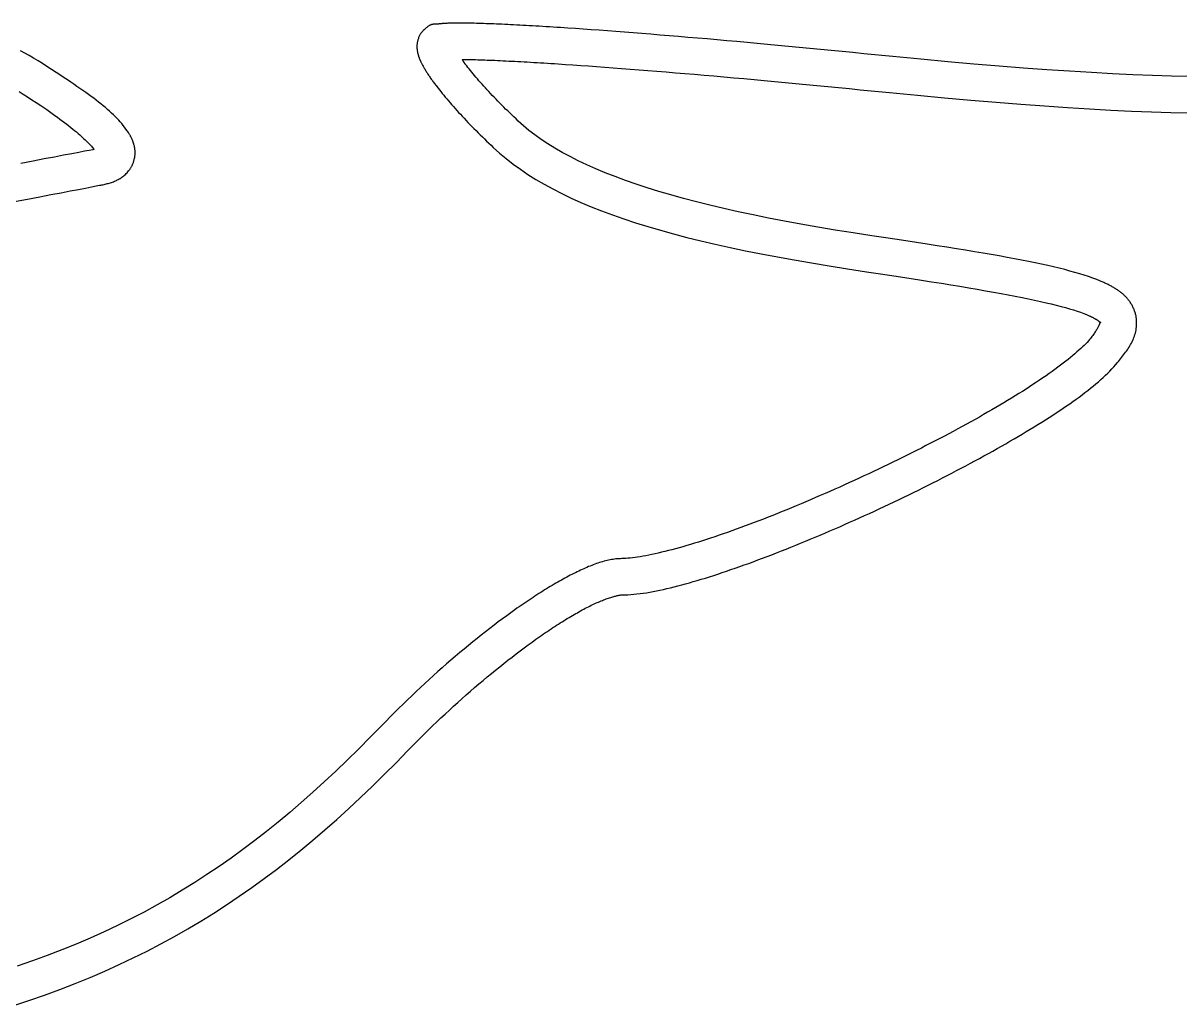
# Model space of a CAD drawing. Extents: x 0 to 745, y 0 to 539.
# Drawn here: x 274.39 to 299.9, y 362.53 to 384.21 of the extents above; entities that cross this region are included whole.
import ezdxf

# ---------------------------------------------------------------- set-up
doc = ezdxf.new("R2010")
doc.units = 0
doc.layers.get('0').update_dxf_attribs({"linetype": 'CONTINUOUS'})

msp = doc.modelspace()

# ---------------------------------------------------------------- linework, layer by layer
at = {"color": 7}
for points in [[(283.722, 384.202), (283.714, 384.201), (283.707, 384.201), (283.699, 384.2), (283.692, 384.2), (283.685, 384.2), (283.677, 384.199), (283.67, 384.199), (283.663, 384.198), (283.656, 384.198), (283.649, 384.197), (283.642, 384.197), (283.635, 384.196), (283.628, 384.196), (283.621, 384.195), (283.614, 384.195), (283.608, 384.194), (283.601, 384.194), (283.594, 384.193), (283.588, 384.193), (283.581, 384.192), (283.574, 384.191), (283.568, 384.191), (283.561, 384.19), (283.555, 384.189), (283.548, 384.188), (283.542, 384.187), (283.535, 384.187), (283.529, 384.186), (283.522, 384.185), (283.516, 384.184), (283.509, 384.183)], [(284.337, 384.203), (284.313, 384.204), (284.289, 384.204), (284.265, 384.205), (284.242, 384.205), (284.219, 384.206), (284.196, 384.206), (284.173, 384.206), (284.151, 384.207), (284.129, 384.207), (284.107, 384.207), (284.086, 384.207), (284.065, 384.207), (284.044, 384.207), (284.024, 384.207), (284.004, 384.207), (283.984, 384.207), (283.964, 384.207), (283.945, 384.207), (283.926, 384.207), (283.908, 384.207), (283.889, 384.206), (283.871, 384.206), (283.853, 384.206), (283.836, 384.205), (283.819, 384.205), (283.802, 384.205), (283.785, 384.204), (283.769, 384.203), (283.753, 384.203), (283.737, 384.202), (283.722, 384.202)], [(286.403, 384.097), (286.321, 384.102), (286.24, 384.108), (286.159, 384.113), (286.08, 384.118), (286.001, 384.123), (285.924, 384.128), (285.848, 384.132), (285.772, 384.137), (285.698, 384.141), (285.625, 384.146), (285.552, 384.15), (285.481, 384.154), (285.411, 384.158), (285.342, 384.162), (285.274, 384.165), (285.207, 384.169), (285.141, 384.172), (285.076, 384.175), (285.012, 384.178), (284.95, 384.181), (284.888, 384.184), (284.828, 384.186), (284.769, 384.189), (284.711, 384.191), (284.654, 384.193), (284.598, 384.195), (284.544, 384.197), (284.49, 384.199), (284.438, 384.2), (284.387, 384.202), (284.337, 384.203)], [(283.214, 384.045), (283.201, 384.032), (283.189, 384.018), (283.177, 384.004), (283.167, 383.99), (283.157, 383.976), (283.147, 383.961), (283.139, 383.946), (283.131, 383.932), (283.123, 383.917), (283.116, 383.902), (283.11, 383.887), (283.105, 383.872), (283.099, 383.857), (283.095, 383.842), (283.091, 383.827), (283.087, 383.812), (283.084, 383.798), (283.081, 383.783), (283.079, 383.769), (283.077, 383.754), (283.076, 383.74), (283.075, 383.726), (283.074, 383.713), (283.073, 383.7), (283.073, 383.686), (283.074, 383.674), (283.074, 383.661), (283.075, 383.649), (283.076, 383.638), (283.077, 383.626), (283.078, 383.616)], [(283.509, 384.183), (283.503, 384.182), (283.497, 384.181), (283.49, 384.181), (283.484, 384.181), (283.478, 384.181), (283.471, 384.181), (283.465, 384.182), (283.458, 384.182), (283.452, 384.182), (283.445, 384.182), (283.438, 384.181), (283.43, 384.181), (283.423, 384.18), (283.415, 384.179), (283.407, 384.177), (283.399, 384.175), (283.39, 384.173), (283.381, 384.169), (283.371, 384.165), (283.361, 384.161), (283.351, 384.155), (283.34, 384.149), (283.328, 384.142), (283.316, 384.134), (283.304, 384.125), (283.29, 384.114), (283.276, 384.103), (283.262, 384.091), (283.247, 384.077), (283.231, 384.062), (283.214, 384.045)], [(292.933, 383.533), (292.691, 383.557), (292.45, 383.581), (292.21, 383.605), (291.973, 383.628), (291.736, 383.651), (291.501, 383.673), (291.268, 383.695), (291.037, 383.717), (290.808, 383.738), (290.58, 383.759), (290.355, 383.78), (290.132, 383.8), (289.911, 383.819), (289.692, 383.839), (289.476, 383.858), (289.262, 383.876), (289.051, 383.894), (288.842, 383.911), (288.636, 383.929), (288.432, 383.945), (288.232, 383.961), (288.035, 383.977), (287.84, 383.992), (287.649, 384.007), (287.461, 384.021), (287.276, 384.035), (287.094, 384.049), (286.916, 384.061), (286.741, 384.074), (286.57, 384.086), (286.403, 384.097)], [(275.22, 383.053), (275.117, 383.122), (275.015, 383.188), (274.914, 383.253), (274.815, 383.316), (274.717, 383.377), (274.619, 383.435), (274.522, 383.492), (274.425, 383.547), (274.328, 383.599)], [(283.078, 383.616), (283.08, 383.605), (283.081, 383.595), (283.083, 383.585), (283.085, 383.575), (283.087, 383.565), (283.089, 383.555), (283.091, 383.546), (283.093, 383.536), (283.096, 383.527), (283.098, 383.518), (283.101, 383.509), (283.103, 383.5), (283.106, 383.491), (283.109, 383.482), (283.112, 383.473), (283.115, 383.465), (283.118, 383.456), (283.121, 383.448), (283.124, 383.44), (283.127, 383.431), (283.131, 383.423), (283.134, 383.415), (283.138, 383.407), (283.141, 383.399), (283.145, 383.391), (283.148, 383.382), (283.152, 383.374), (283.156, 383.366), (283.16, 383.358), (283.163, 383.35), (283.167, 383.342)], [(300.115, 383.029), (299.713, 383.038), (299.296, 383.051), (298.863, 383.068), (298.415, 383.09), (297.949, 383.115), (297.467, 383.145), (296.967, 383.179), (296.449, 383.217), (295.913, 383.259), (295.357, 383.305), (294.782, 383.356), (294.186, 383.411), (293.57, 383.47), (292.933, 383.533)], [(283.167, 383.342), (283.175, 383.326), (283.183, 383.31), (283.191, 383.294), (283.2, 383.277), (283.208, 383.261), (283.217, 383.245), (283.226, 383.229), (283.236, 383.212), (283.245, 383.196), (283.255, 383.179), (283.265, 383.163), (283.275, 383.146), (283.286, 383.129), (283.297, 383.112), (283.307, 383.096), (283.318, 383.079), (283.33, 383.062), (283.341, 383.044), (283.353, 383.027), (283.365, 383.01), (283.377, 382.992), (283.39, 382.975), (283.402, 382.957), (283.415, 382.939), (283.428, 382.921), (283.441, 382.903), (283.455, 382.885), (283.469, 382.867), (283.482, 382.848), (283.497, 382.83), (283.511, 382.811)], [(284.075, 383.403), (284.083, 383.403), (284.091, 383.403), (284.099, 383.403), (284.106, 383.403), (284.114, 383.403), (284.121, 383.403), (284.128, 383.403), (284.136, 383.403), (284.143, 383.403), (284.15, 383.403), (284.157, 383.403), (284.164, 383.404), (284.171, 383.404), (284.178, 383.404), (284.185, 383.404), (284.192, 383.404), (284.199, 383.404), (284.206, 383.404), (284.214, 383.404), (284.221, 383.404), (284.229, 383.404), (284.237, 383.404), (284.245, 383.404), (284.253, 383.404), (284.261, 383.404), (284.27, 383.404), (284.279, 383.404), (284.288, 383.404), (284.297, 383.403), (284.307, 383.403), (284.317, 383.403)], [(284.145, 383.297), (284.142, 383.301), (284.139, 383.305), (284.136, 383.309), (284.133, 383.313), (284.13, 383.317), (284.128, 383.321), (284.125, 383.324), (284.123, 383.328), (284.121, 383.331), (284.119, 383.334), (284.117, 383.338), (284.115, 383.341), (284.113, 383.344), (284.111, 383.347), (284.109, 383.35), (284.107, 383.353), (284.105, 383.356), (284.103, 383.359), (284.101, 383.362), (284.1, 383.365), (284.098, 383.368), (284.096, 383.371), (284.094, 383.375), (284.092, 383.378), (284.09, 383.381), (284.088, 383.384), (284.085, 383.388), (284.083, 383.392), (284.08, 383.395), (284.078, 383.399), (284.075, 383.403)], [(285.306, 382.048), (285.259, 382.093), (285.213, 382.137), (285.166, 382.181), (285.121, 382.226), (285.076, 382.27), (285.031, 382.313), (284.987, 382.357), (284.944, 382.401), (284.901, 382.444), (284.859, 382.487), (284.818, 382.53), (284.777, 382.572), (284.737, 382.614), (284.697, 382.656), (284.658, 382.698), (284.62, 382.739), (284.583, 382.779), (284.546, 382.82), (284.511, 382.86), (284.476, 382.899), (284.441, 382.938), (284.408, 382.977), (284.375, 383.014), (284.343, 383.052), (284.312, 383.089), (284.282, 383.125), (284.253, 383.161), (284.225, 383.196), (284.197, 383.23), (284.171, 383.264), (284.145, 383.297)], [(284.317, 383.403), (284.365, 383.402), (284.414, 383.4), (284.464, 383.399), (284.516, 383.397), (284.569, 383.395), (284.623, 383.393), (284.679, 383.391), (284.735, 383.389), (284.793, 383.387), (284.852, 383.384), (284.912, 383.381), (284.974, 383.379), (285.036, 383.376), (285.1, 383.372), (285.165, 383.369), (285.231, 383.366), (285.298, 383.362), (285.367, 383.359), (285.436, 383.355), (285.507, 383.351), (285.578, 383.347), (285.651, 383.342), (285.724, 383.338), (285.799, 383.334), (285.875, 383.329), (285.952, 383.324), (286.029, 383.319), (286.108, 383.314), (286.188, 383.309), (286.268, 383.304), (286.35, 383.298)], [(286.35, 383.298), (286.516, 383.287), (286.686, 383.275), (286.859, 383.263), (287.036, 383.25), (287.217, 383.237), (287.401, 383.223), (287.588, 383.209), (287.778, 383.195), (287.972, 383.179), (288.168, 383.164), (288.368, 383.148), (288.57, 383.131), (288.775, 383.114), (288.983, 383.097), (289.194, 383.079), (289.407, 383.061), (289.622, 383.042), (289.84, 383.023), (290.061, 383.003), (290.283, 382.983), (290.508, 382.963), (290.735, 382.942), (290.963, 382.921), (291.194, 382.899), (291.426, 382.877), (291.66, 382.855), (291.896, 382.832), (292.133, 382.809), (292.372, 382.785), (292.612, 382.762), (292.853, 382.737)], [(276.736, 381.752), (276.711, 381.792), (276.685, 381.832), (276.657, 381.872), (276.628, 381.912), (276.597, 381.951), (276.565, 381.99), (276.531, 382.03), (276.496, 382.069), (276.459, 382.108), (276.42, 382.147), (276.38, 382.186), (276.339, 382.225), (276.295, 382.265), (276.25, 382.304), (276.204, 382.344), (276.155, 382.384), (276.105, 382.425), (276.053, 382.466), (276, 382.507), (275.945, 382.549), (275.888, 382.591), (275.829, 382.634), (275.769, 382.677), (275.707, 382.722), (275.643, 382.766), (275.577, 382.812), (275.509, 382.859), (275.44, 382.906), (275.368, 382.954), (275.295, 383.003), (275.22, 383.053)], [(274.304, 382.698), (274.393, 382.641), (274.485, 382.581), (274.579, 382.519), (274.677, 382.455), (274.778, 382.388)], [(283.511, 382.811), (283.54, 382.773), (283.57, 382.735), (283.601, 382.696), (283.633, 382.656), (283.666, 382.616), (283.699, 382.576), (283.733, 382.535), (283.768, 382.494), (283.804, 382.453), (283.84, 382.411), (283.878, 382.368), (283.915, 382.326), (283.954, 382.283), (283.993, 382.239), (284.033, 382.196), (284.074, 382.152), (284.116, 382.108), (284.158, 382.063), (284.2, 382.018), (284.244, 381.973), (284.288, 381.928), (284.332, 381.882), (284.377, 381.837), (284.423, 381.791), (284.47, 381.745), (284.517, 381.699), (284.564, 381.652), (284.612, 381.606), (284.661, 381.559), (284.71, 381.512), (284.759, 381.466)], [(292.853, 382.737), (293.493, 382.674), (294.112, 382.615), (294.711, 382.559), (295.29, 382.508), (295.85, 382.461), (296.391, 382.418), (296.914, 382.38), (297.42, 382.345), (297.908, 382.315), (298.379, 382.289), (298.835, 382.267), (299.275, 382.249), (299.7, 382.236), (300.11, 382.226)], [(274.778, 382.388), (274.845, 382.343), (274.909, 382.299), (274.971, 382.256), (275.032, 382.214), (275.09, 382.172), (275.146, 382.132), (275.2, 382.092), (275.252, 382.053), (275.302, 382.015), (275.351, 381.978), (275.397, 381.942), (275.441, 381.906), (275.484, 381.872), (275.525, 381.838), (275.564, 381.806), (275.601, 381.774), (275.636, 381.743), (275.669, 381.714), (275.701, 381.685), (275.731, 381.657), (275.759, 381.631), (275.786, 381.605), (275.811, 381.58), (275.834, 381.557), (275.856, 381.534), (275.876, 381.513), (275.894, 381.492), (275.911, 381.473), (275.927, 381.455), (275.941, 381.438), (275.953, 381.422)], [(293.105, 379.517), (292.696, 379.579), (292.298, 379.643), (291.913, 379.707), (291.539, 379.773), (291.177, 379.84), (290.826, 379.907), (290.486, 379.977), (290.158, 380.047), (289.84, 380.118), (289.533, 380.191), (289.237, 380.265), (288.951, 380.341), (288.675, 380.417), (288.409, 380.496), (288.154, 380.575), (287.908, 380.656), (287.672, 380.738), (287.446, 380.822), (287.229, 380.907), (287.021, 380.993), (286.823, 381.081), (286.633, 381.171), (286.452, 381.262), (286.28, 381.355), (286.117, 381.449), (285.962, 381.545), (285.815, 381.642), (285.676, 381.741), (285.545, 381.842), (285.422, 381.944), (285.306, 382.048)], [(276.858, 381.388), (276.857, 381.401), (276.855, 381.415), (276.854, 381.428), (276.852, 381.441), (276.85, 381.454), (276.848, 381.467), (276.845, 381.48), (276.843, 381.492), (276.84, 381.505), (276.837, 381.517), (276.834, 381.529), (276.83, 381.542), (276.826, 381.554), (276.823, 381.565), (276.819, 381.577), (276.814, 381.589), (276.81, 381.6), (276.806, 381.612), (276.801, 381.623), (276.796, 381.634), (276.791, 381.646), (276.786, 381.657), (276.781, 381.667), (276.776, 381.678), (276.77, 381.689), (276.765, 381.7), (276.759, 381.71), (276.754, 381.721), (276.748, 381.731), (276.742, 381.741), (276.736, 381.752)], [(275.923, 381.415), (275.847, 381.401), (275.743, 381.381), (275.614, 381.356), (275.46, 381.327), (275.282, 381.292), (275.08, 381.254), (274.855, 381.211), (274.609, 381.164), (274.341, 381.113)], [(275.953, 381.422), (275.951, 381.421), (275.949, 381.421), (275.948, 381.42), (275.947, 381.42), (275.946, 381.42), (275.945, 381.419), (275.944, 381.419), (275.943, 381.419), (275.943, 381.419), (275.942, 381.419), (275.942, 381.419), (275.942, 381.419), (275.941, 381.418), (275.941, 381.418), (275.941, 381.418), (275.941, 381.418), (275.941, 381.418), (275.94, 381.418), (275.94, 381.418), (275.939, 381.418), (275.939, 381.418), (275.938, 381.418), (275.937, 381.418), (275.936, 381.418), (275.935, 381.418), (275.934, 381.417), (275.932, 381.417), (275.931, 381.417), (275.928, 381.416), (275.926, 381.416), (275.923, 381.415)], [(284.759, 381.466), (284.898, 381.34), (285.043, 381.219), (285.196, 381.1), (285.355, 380.984), (285.523, 380.871), (285.698, 380.761), (285.88, 380.654), (286.071, 380.55), (286.269, 380.448), (286.476, 380.349), (286.691, 380.252), (286.915, 380.158), (287.147, 380.066), (287.389, 379.977), (287.639, 379.889), (287.898, 379.804), (288.167, 379.721), (288.445, 379.639), (288.732, 379.56), (289.03, 379.482), (289.337, 379.406), (289.654, 379.332), (289.981, 379.259), (290.319, 379.188), (290.667, 379.118), (291.026, 379.05), (291.396, 378.983), (291.777, 378.917), (292.168, 378.852), (292.571, 378.788), (292.986, 378.725)], [(276.733, 380.97), (276.741, 380.982), (276.749, 380.993), (276.757, 381.005), (276.764, 381.017), (276.772, 381.029), (276.779, 381.042), (276.785, 381.054), (276.792, 381.067), (276.798, 381.08), (276.804, 381.093), (276.809, 381.107), (276.815, 381.12), (276.82, 381.134), (276.825, 381.148), (276.829, 381.162), (276.833, 381.176), (276.837, 381.19), (276.841, 381.204), (276.844, 381.218), (276.847, 381.233), (276.85, 381.247), (276.852, 381.261), (276.854, 381.275), (276.856, 381.29), (276.857, 381.304), (276.858, 381.318), (276.859, 381.332), (276.859, 381.346), (276.859, 381.36), (276.858, 381.374), (276.858, 381.388)], [(276.076, 380.63), (276.101, 380.634), (276.125, 380.639), (276.149, 380.644), (276.173, 380.65), (276.197, 380.655), (276.22, 380.661), (276.244, 380.667), (276.267, 380.673), (276.29, 380.68), (276.313, 380.687), (276.335, 380.694), (276.358, 380.702), (276.38, 380.71), (276.402, 380.719), (276.424, 380.728), (276.445, 380.738), (276.466, 380.748), (276.487, 380.759), (276.508, 380.77), (276.528, 380.783), (276.548, 380.796), (276.568, 380.809), (276.588, 380.824), (276.607, 380.839), (276.626, 380.855), (276.645, 380.872), (276.663, 380.89), (276.681, 380.908), (276.698, 380.928), (276.716, 380.949), (276.733, 380.97)], [(274.198, 380.271), (274.486, 380.326), (274.754, 380.377), (275.001, 380.424), (275.226, 380.467), (275.429, 380.506), (275.608, 380.54), (275.763, 380.569), (275.894, 380.594), (275.998, 380.615), (276.076, 380.63)], [(298.148, 378.517), (298.066, 378.55), (297.979, 378.583), (297.888, 378.615), (297.792, 378.647), (297.692, 378.678), (297.587, 378.709), (297.477, 378.739), (297.362, 378.77), (297.242, 378.8), (297.117, 378.83), (296.987, 378.86), (296.851, 378.89), (296.71, 378.92), (296.563, 378.95), (296.411, 378.98), (296.252, 379.01), (296.088, 379.041), (295.918, 379.072), (295.741, 379.103), (295.559, 379.134), (295.369, 379.166), (295.174, 379.198), (294.972, 379.231), (294.763, 379.264), (294.547, 379.298), (294.325, 379.333), (294.095, 379.368), (293.859, 379.404), (293.615, 379.441), (293.363, 379.478), (293.105, 379.517)], [(292.986, 378.725), (293.244, 378.686), (293.495, 378.649), (293.738, 378.611), (293.975, 378.575), (294.204, 378.539), (294.426, 378.504), (294.641, 378.469), (294.849, 378.435), (295.051, 378.402), (295.245, 378.369), (295.433, 378.337), (295.614, 378.305), (295.788, 378.274), (295.956, 378.243), (296.117, 378.213), (296.271, 378.183), (296.419, 378.153), (296.561, 378.124), (296.696, 378.096), (296.825, 378.068), (296.948, 378.04), (297.064, 378.012), (297.175, 377.985), (297.279, 377.958), (297.377, 377.932), (297.469, 377.906), (297.555, 377.88), (297.636, 377.854), (297.71, 377.829), (297.779, 377.803), (297.842, 377.778)], [(298.669, 378.208), (298.655, 378.22), (298.641, 378.233), (298.627, 378.245), (298.612, 378.256), (298.598, 378.268), (298.583, 378.279), (298.568, 378.291), (298.553, 378.302), (298.538, 378.313), (298.522, 378.323), (298.506, 378.334), (298.491, 378.344), (298.474, 378.354), (298.458, 378.364), (298.442, 378.374), (298.425, 378.384), (298.408, 378.393), (298.391, 378.403), (298.373, 378.412), (298.356, 378.421), (298.338, 378.431), (298.32, 378.44), (298.302, 378.448), (298.284, 378.457), (298.265, 378.466), (298.246, 378.475), (298.227, 378.483), (298.208, 378.492), (298.188, 378.5), (298.168, 378.509), (298.148, 378.517)], [(298.942, 377.69), (298.94, 377.71), (298.937, 377.729), (298.934, 377.748), (298.93, 377.767), (298.925, 377.785), (298.92, 377.804), (298.915, 377.823), (298.909, 377.841), (298.903, 377.859), (298.896, 377.878), (298.889, 377.896), (298.881, 377.913), (298.873, 377.931), (298.864, 377.949), (298.856, 377.966), (298.846, 377.983), (298.837, 378), (298.827, 378.016), (298.816, 378.033), (298.805, 378.049), (298.794, 378.065), (298.783, 378.08), (298.771, 378.096), (298.759, 378.111), (298.747, 378.126), (298.735, 378.14), (298.722, 378.154), (298.709, 378.168), (298.696, 378.182), (298.682, 378.195), (298.669, 378.208)], [(297.842, 377.778), (297.857, 377.772), (297.871, 377.766), (297.886, 377.759), (297.899, 377.753), (297.913, 377.747), (297.926, 377.741), (297.938, 377.735), (297.95, 377.729), (297.962, 377.723), (297.973, 377.718), (297.985, 377.712), (297.995, 377.706), (298.006, 377.701), (298.015, 377.695), (298.025, 377.69), (298.034, 377.684), (298.043, 377.679), (298.051, 377.674), (298.059, 377.669), (298.067, 377.664), (298.075, 377.659), (298.082, 377.655), (298.088, 377.65), (298.094, 377.646), (298.1, 377.641), (298.106, 377.637), (298.111, 377.633), (298.116, 377.629), (298.12, 377.626), (298.124, 377.622), (298.128, 377.619)], [(298.147, 377.608), (298.147, 377.609), (298.146, 377.609), (298.145, 377.608), (298.144, 377.607), (298.143, 377.604), (298.141, 377.6), (298.139, 377.595), (298.137, 377.589), (298.134, 377.582), (298.13, 377.575), (298.126, 377.566), (298.122, 377.557), (298.117, 377.546), (298.112, 377.535), (298.106, 377.523), (298.099, 377.51), (298.092, 377.496), (298.084, 377.482), (298.075, 377.467), (298.066, 377.45), (298.056, 377.434), (298.045, 377.416), (298.033, 377.398), (298.021, 377.379), (298.007, 377.359), (297.993, 377.339), (297.978, 377.318), (297.962, 377.296), (297.945, 377.274), (297.927, 377.251), (297.908, 377.228)], [(298.128, 377.619), (298.131, 377.616), (298.135, 377.613), (298.137, 377.61), (298.14, 377.608), (298.142, 377.606), (298.144, 377.604), (298.146, 377.602), (298.147, 377.601), (298.148, 377.6), (298.149, 377.599), (298.15, 377.598), (298.151, 377.598), (298.151, 377.597), (298.151, 377.597), (298.152, 377.597), (298.152, 377.597), (298.152, 377.597), (298.151, 377.598), (298.151, 377.598), (298.151, 377.599), (298.15, 377.599), (298.15, 377.6), (298.15, 377.601), (298.149, 377.601), (298.149, 377.602), (298.148, 377.603), (298.148, 377.604), (298.148, 377.605), (298.147, 377.606), (298.147, 377.607), (298.147, 377.608)], [(298.523, 376.719), (298.547, 376.747), (298.57, 376.775), (298.593, 376.804), (298.616, 376.832), (298.638, 376.86), (298.66, 376.889), (298.681, 376.917), (298.702, 376.946), (298.723, 376.974), (298.743, 377.003), (298.762, 377.032), (298.78, 377.061), (298.798, 377.091), (298.815, 377.121), (298.832, 377.151), (298.847, 377.181), (298.861, 377.212), (298.875, 377.243), (298.888, 377.274), (298.899, 377.306), (298.909, 377.338), (298.919, 377.371), (298.927, 377.404), (298.933, 377.438), (298.939, 377.472), (298.943, 377.507), (298.946, 377.542), (298.947, 377.578), (298.947, 377.615), (298.945, 377.652), (298.942, 377.69)], [(297.908, 377.228), (297.882, 377.198), (297.854, 377.166), (297.823, 377.134), (297.789, 377.1), (297.753, 377.065), (297.715, 377.029), (297.674, 376.992), (297.631, 376.954), (297.586, 376.914), (297.538, 376.874), (297.488, 376.833), (297.436, 376.791), (297.382, 376.749), (297.326, 376.705), (297.267, 376.661), (297.207, 376.616), (297.145, 376.57), (297.081, 376.524), (297.015, 376.477), (296.948, 376.429), (296.878, 376.381), (296.807, 376.333), (296.735, 376.284), (296.66, 376.235), (296.585, 376.185), (296.507, 376.135), (296.429, 376.085), (296.348, 376.034), (296.267, 375.983), (296.184, 375.932), (296.1, 375.881)], [(296.513, 375.197), (296.6, 375.25), (296.686, 375.302), (296.77, 375.354), (296.854, 375.406), (296.936, 375.458), (297.016, 375.509), (297.096, 375.56), (297.174, 375.611), (297.25, 375.662), (297.325, 375.712), (297.398, 375.762), (297.47, 375.812), (297.541, 375.861), (297.61, 375.911), (297.677, 375.96), (297.743, 376.008), (297.807, 376.057), (297.87, 376.105), (297.931, 376.154), (297.99, 376.202), (298.047, 376.25), (298.103, 376.297), (298.157, 376.345), (298.209, 376.392), (298.26, 376.439), (298.308, 376.486), (298.355, 376.533), (298.4, 376.579), (298.443, 376.626), (298.484, 376.672), (298.523, 376.719)], [(296.1, 375.881), (296.015, 375.83), (295.928, 375.779), (295.84, 375.727), (295.751, 375.675), (295.661, 375.623), (295.57, 375.571), (295.478, 375.519), (295.384, 375.466), (295.29, 375.414), (295.195, 375.361), (295.099, 375.308), (295.002, 375.256), (294.904, 375.203), (294.805, 375.15), (294.706, 375.097), (294.606, 375.045), (294.505, 374.992), (294.403, 374.939), (294.301, 374.887), (294.199, 374.834), (294.095, 374.782), (293.992, 374.73), (293.887, 374.678), (293.783, 374.626), (293.678, 374.574), (293.572, 374.523), (293.466, 374.471), (293.36, 374.42), (293.254, 374.37), (293.147, 374.319), (293.041, 374.269)], [(293.38, 373.545), (293.489, 373.596), (293.597, 373.648), (293.706, 373.7), (293.814, 373.752), (293.921, 373.804), (294.029, 373.856), (294.136, 373.909), (294.243, 373.962), (294.349, 374.015), (294.455, 374.068), (294.56, 374.122), (294.665, 374.175), (294.77, 374.229), (294.873, 374.283), (294.976, 374.337), (295.079, 374.39), (295.18, 374.444), (295.281, 374.498), (295.382, 374.552), (295.481, 374.606), (295.58, 374.66), (295.677, 374.714), (295.774, 374.768), (295.87, 374.822), (295.965, 374.876), (296.059, 374.93), (296.152, 374.983), (296.244, 375.037), (296.334, 375.09), (296.424, 375.144), (296.513, 375.197)], [(293.041, 374.269), (292.934, 374.219), (292.827, 374.169), (292.719, 374.12), (292.612, 374.071), (292.505, 374.022), (292.398, 373.974), (292.291, 373.926), (292.184, 373.879), (292.077, 373.832), (291.97, 373.786), (291.863, 373.74), (291.757, 373.694), (291.651, 373.649), (291.545, 373.604), (291.44, 373.56), (291.335, 373.517), (291.23, 373.474), (291.126, 373.432), (291.023, 373.39), (290.92, 373.349), (290.817, 373.309), (290.715, 373.269), (290.614, 373.23), (290.513, 373.191), (290.413, 373.153), (290.314, 373.116), (290.216, 373.08), (290.118, 373.044), (290.022, 373.009), (289.926, 372.975), (289.831, 372.942)], [(290.095, 372.186), (290.194, 372.22), (290.293, 372.255), (290.392, 372.291), (290.493, 372.328), (290.594, 372.366), (290.696, 372.404), (290.799, 372.443), (290.902, 372.482), (291.006, 372.523), (291.111, 372.564), (291.216, 372.605), (291.321, 372.647), (291.427, 372.69), (291.534, 372.733), (291.641, 372.777), (291.748, 372.822), (291.856, 372.867), (291.964, 372.912), (292.072, 372.959), (292.18, 373.005), (292.289, 373.052), (292.398, 373.1), (292.507, 373.148), (292.616, 373.196), (292.725, 373.245), (292.834, 373.294), (292.943, 373.343), (293.052, 373.393), (293.162, 373.444), (293.271, 373.494), (293.38, 373.545)], [(289.831, 372.942), (289.737, 372.91), (289.644, 372.878), (289.552, 372.847), (289.461, 372.818), (289.371, 372.789), (289.282, 372.761), (289.195, 372.734), (289.108, 372.708), (289.023, 372.683), (288.939, 372.658), (288.857, 372.635), (288.776, 372.613), (288.697, 372.592), (288.619, 372.572), (288.543, 372.553), (288.469, 372.535), (288.396, 372.517), (288.325, 372.501), (288.256, 372.487), (288.189, 372.473), (288.124, 372.46), (288.061, 372.448), (288, 372.438), (287.941, 372.428), (287.885, 372.42), (287.831, 372.413), (287.779, 372.407), (287.729, 372.402), (287.682, 372.399), (287.637, 372.396), (287.595, 372.395)], [(287.595, 372.395), (287.562, 372.394), (287.53, 372.393), (287.497, 372.39), (287.464, 372.387), (287.431, 372.383), (287.399, 372.379), (287.366, 372.374), (287.333, 372.368), (287.3, 372.361), (287.267, 372.354), (287.234, 372.346), (287.2, 372.337), (287.167, 372.328), (287.133, 372.318), (287.1, 372.307), (287.066, 372.296), (287.032, 372.285), (286.998, 372.272), (286.963, 372.259), (286.929, 372.246), (286.894, 372.232), (286.859, 372.218), (286.824, 372.203), (286.788, 372.187), (286.752, 372.171), (286.716, 372.155), (286.68, 372.138), (286.643, 372.12), (286.606, 372.103), (286.569, 372.084), (286.531, 372.066)], [(286.531, 372.066), (286.493, 372.046), (286.455, 372.027), (286.416, 372.007), (286.378, 371.986), (286.338, 371.965), (286.299, 371.944), (286.259, 371.922), (286.219, 371.899), (286.179, 371.877), (286.139, 371.853), (286.098, 371.829), (286.057, 371.805), (286.016, 371.781), (285.974, 371.756), (285.933, 371.73), (285.891, 371.704), (285.849, 371.678), (285.806, 371.651), (285.764, 371.624), (285.721, 371.596), (285.678, 371.568), (285.634, 371.54), (285.591, 371.511), (285.547, 371.482), (285.503, 371.453), (285.459, 371.423), (285.415, 371.392), (285.37, 371.362), (285.326, 371.33), (285.281, 371.299), (285.236, 371.267)], [(287.605, 371.595), (287.666, 371.597), (287.729, 371.6), (287.794, 371.604), (287.859, 371.609), (287.926, 371.616), (287.995, 371.624), (288.064, 371.634), (288.135, 371.644), (288.208, 371.656), (288.281, 371.669), (288.356, 371.683), (288.432, 371.699), (288.509, 371.715), (288.587, 371.733), (288.667, 371.752), (288.748, 371.772), (288.83, 371.793), (288.913, 371.815), (288.997, 371.838), (289.083, 371.862), (289.17, 371.887), (289.257, 371.913), (289.346, 371.939), (289.436, 371.967), (289.527, 371.996), (289.619, 372.025), (289.712, 372.056), (289.807, 372.087), (289.902, 372.119), (289.998, 372.152), (290.095, 372.186)], [(286.888, 371.35), (286.92, 371.366), (286.952, 371.381), (286.984, 371.396), (287.015, 371.411), (287.046, 371.424), (287.076, 371.437), (287.106, 371.45), (287.135, 371.462), (287.164, 371.474), (287.192, 371.485), (287.219, 371.495), (287.246, 371.505), (287.273, 371.514), (287.298, 371.523), (287.323, 371.531), (287.347, 371.539), (287.37, 371.546), (287.393, 371.553), (287.415, 371.559), (287.435, 371.565), (287.456, 371.57), (287.475, 371.575), (287.493, 371.579), (287.51, 371.583), (287.527, 371.586), (287.542, 371.589), (287.557, 371.591), (287.57, 371.593), (287.583, 371.594), (287.594, 371.595), (287.605, 371.595)], [(285.236, 371.267), (285.145, 371.202), (285.054, 371.136), (284.962, 371.069), (284.869, 371), (284.776, 370.929), (284.683, 370.857), (284.589, 370.784), (284.494, 370.71), (284.4, 370.635), (284.304, 370.558), (284.209, 370.48), (284.113, 370.401), (284.017, 370.321), (283.921, 370.239), (283.825, 370.157), (283.728, 370.073), (283.632, 369.989), (283.536, 369.904), (283.439, 369.817), (283.343, 369.73), (283.247, 369.642), (283.151, 369.553), (283.055, 369.463), (282.959, 369.372), (282.864, 369.281), (282.769, 369.188), (282.674, 369.095), (282.58, 369.002), (282.486, 368.908), (282.393, 368.813), (282.3, 368.717)], [(285.698, 370.615), (285.741, 370.646), (285.784, 370.675), (285.826, 370.705), (285.868, 370.734), (285.91, 370.762), (285.951, 370.79), (285.992, 370.818), (286.033, 370.846), (286.074, 370.873), (286.115, 370.899), (286.155, 370.925), (286.195, 370.951), (286.234, 370.976), (286.274, 371.001), (286.313, 371.025), (286.351, 371.049), (286.39, 371.072), (286.428, 371.095), (286.465, 371.118), (286.503, 371.14), (286.54, 371.161), (286.576, 371.182), (286.612, 371.203), (286.648, 371.223), (286.684, 371.243), (286.719, 371.262), (286.753, 371.28), (286.787, 371.299), (286.821, 371.316), (286.855, 371.333), (286.888, 371.35)], [(282.875, 368.161), (282.964, 368.253), (283.054, 368.344), (283.145, 368.435), (283.236, 368.526), (283.327, 368.615), (283.419, 368.704), (283.511, 368.793), (283.603, 368.88), (283.696, 368.967), (283.789, 369.053), (283.882, 369.138), (283.975, 369.223), (284.068, 369.306), (284.161, 369.389), (284.254, 369.47), (284.347, 369.551), (284.44, 369.63), (284.532, 369.709), (284.625, 369.786), (284.717, 369.862), (284.809, 369.937), (284.9, 370.011), (284.991, 370.084), (285.082, 370.155), (285.172, 370.225), (285.261, 370.294), (285.35, 370.361), (285.438, 370.427), (285.526, 370.491), (285.612, 370.554), (285.698, 370.615)], [(282.3, 368.717), (282.044, 368.455), (281.79, 368.199), (281.536, 367.95), (281.282, 367.707), (281.029, 367.471), (280.776, 367.24), (280.522, 367.015), (280.268, 366.797), (280.012, 366.584), (279.756, 366.377), (279.497, 366.175), (279.237, 365.979), (278.975, 365.789), (278.711, 365.604), (278.443, 365.424), (278.173, 365.249), (277.9, 365.08), (277.623, 364.915), (277.342, 364.755), (277.057, 364.6), (276.767, 364.45), (276.473, 364.304), (276.174, 364.163), (275.869, 364.026), (275.559, 363.893), (275.243, 363.765), (274.921, 363.641), (274.593, 363.52), (274.257, 363.404)], [(274.159, 362.53), (274.513, 362.646), (274.861, 362.768), (275.202, 362.893), (275.537, 363.023), (275.866, 363.157), (276.189, 363.295), (276.506, 363.439), (276.818, 363.587), (277.125, 363.739), (277.428, 363.897), (277.726, 364.059), (278.019, 364.226), (278.309, 364.399), (278.595, 364.576), (278.877, 364.759), (279.157, 364.946), (279.433, 365.139), (279.707, 365.338), (279.978, 365.541), (280.247, 365.751), (280.514, 365.965), (280.78, 366.186), (281.044, 366.412), (281.307, 366.644), (281.569, 366.882), (281.83, 367.125), (282.091, 367.375), (282.352, 367.631), (282.613, 367.893), (282.875, 368.161)]]:
    msp.add_lwpolyline(points, dxfattribs=at)

doc.saveas('drawing.dxf')
